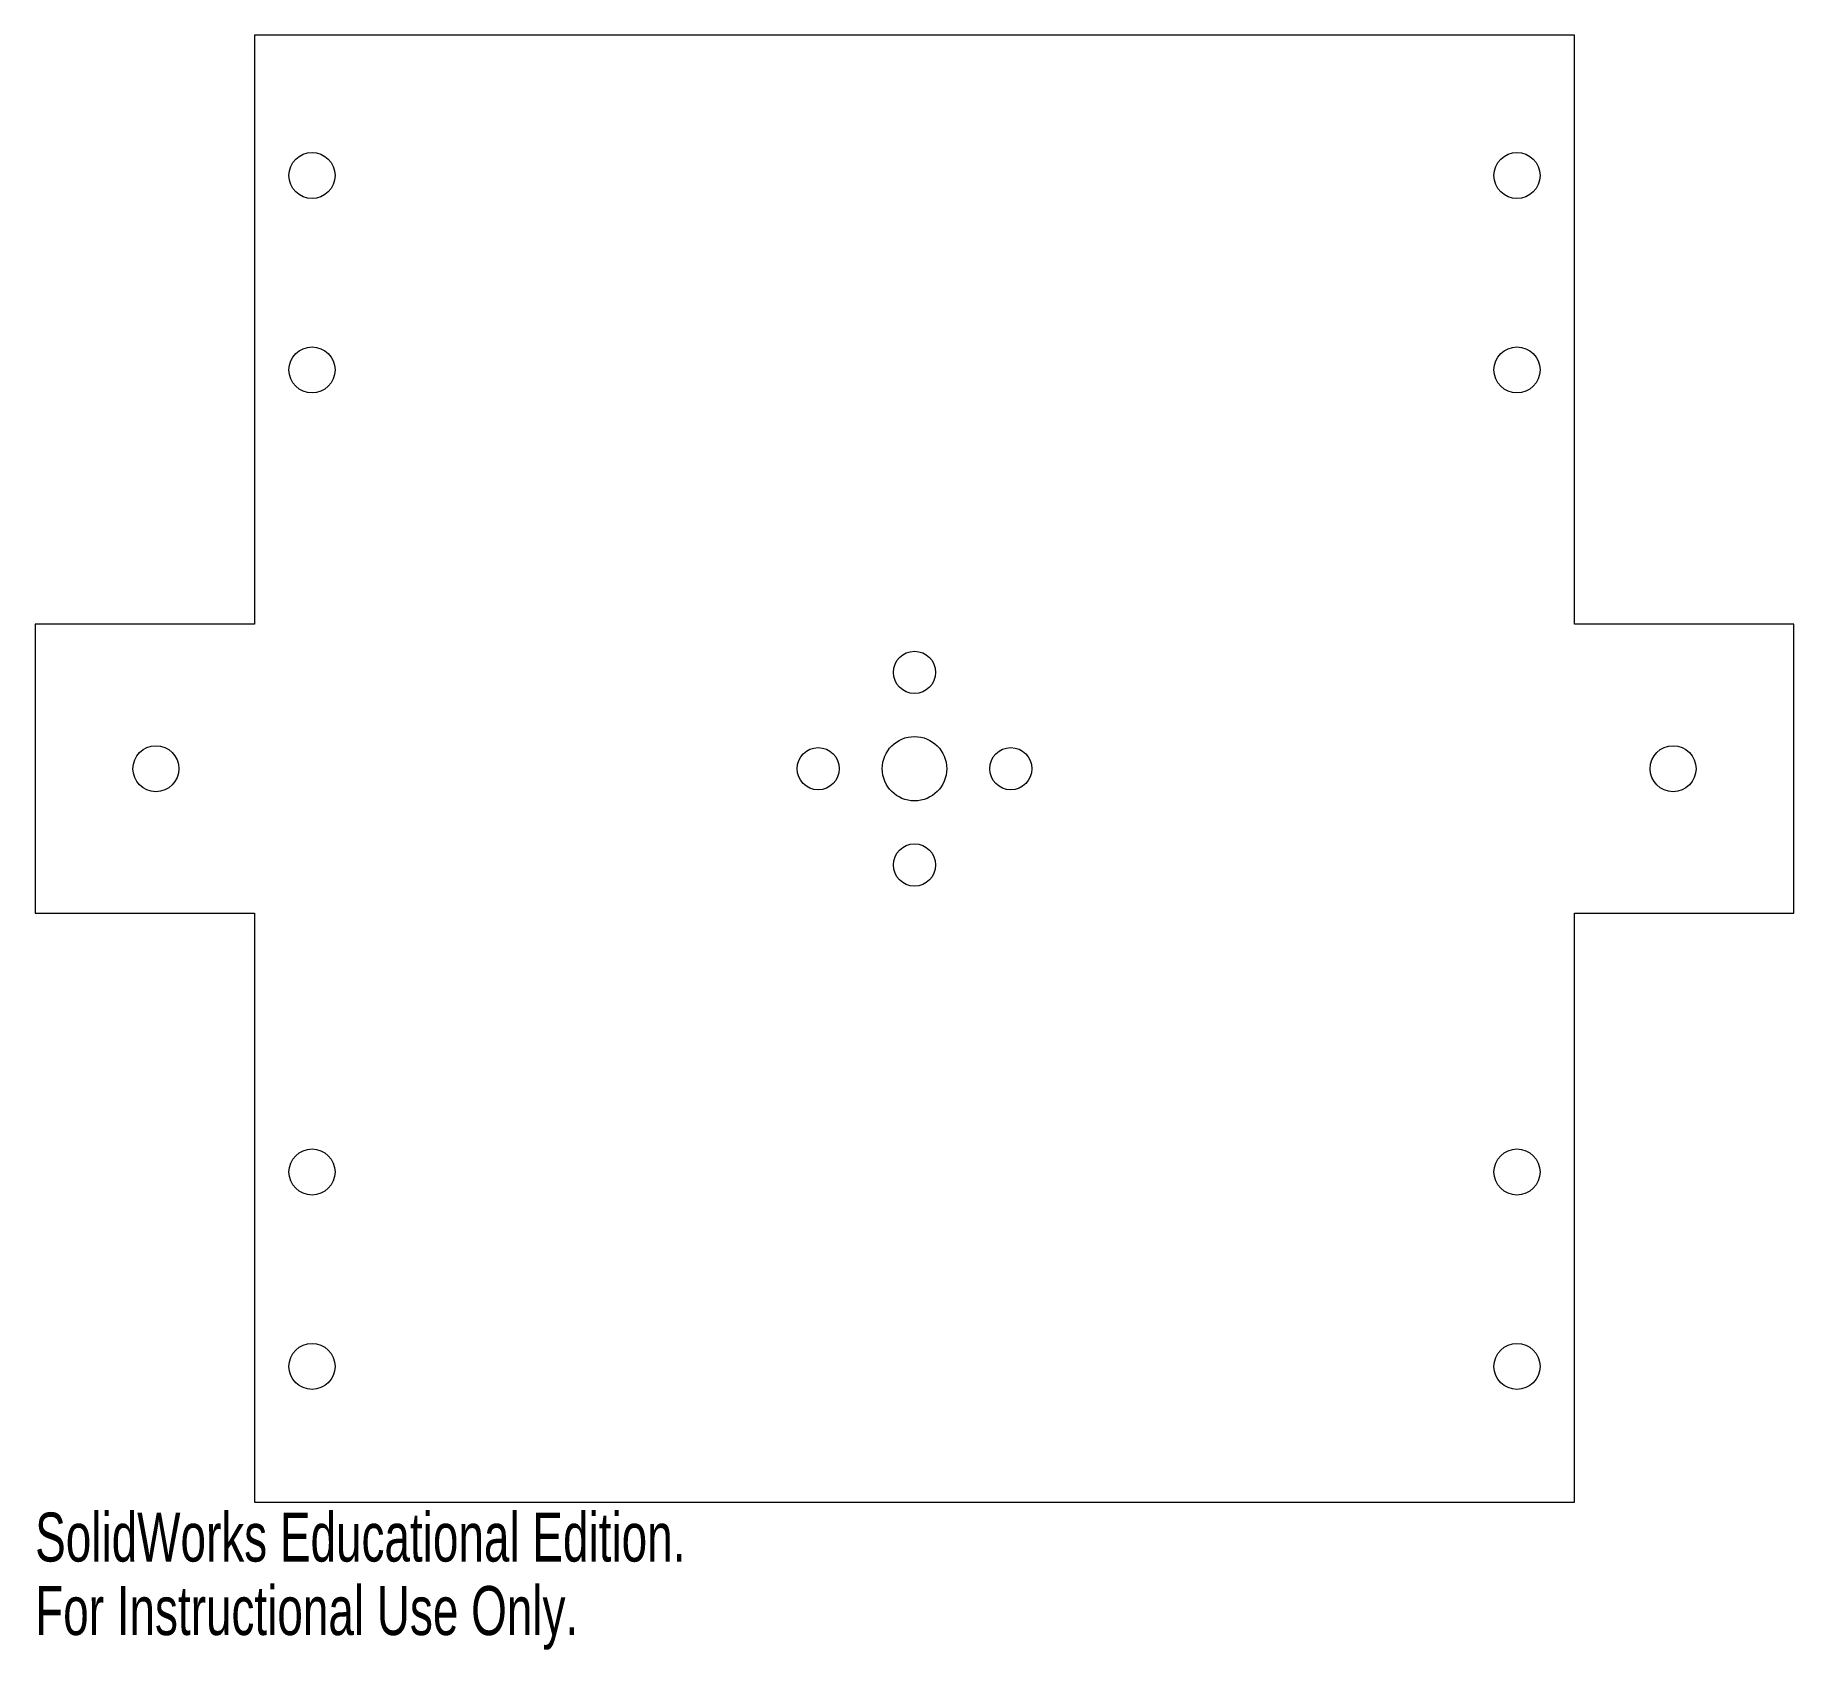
# Model space of a CAD drawing. Header units: inches. Extents: x -3.41 to 3.41, y -3.42 to 2.85.
import ezdxf

# ---------------------------------------------------------------- set-up
doc = ezdxf.new("R2010")
doc.units = ezdxf.units.IN
doc.header["$MEASUREMENT"] = 0
doc.styles.add('SLDTEXTSTYLE0', font='TXT', dxfattribs={"width": 0.7})

msp = doc.modelspace()

# ---------------------------------------------------------------- linework, layer by layer
at = {"color": 7, "linetype": 'Continuous', "lineweight": 15}
for p, q in [((2.5625, 2.8487), (-2.5625, 2.8487)), ((-2.5625, 2.8487), (-2.5625, 0.5613)), ((2.5625, 0.5613), (2.5625, 2.8487)), ((-2.5625, 0.5613), (-3.4144, 0.5613)), ((-3.4144, 0.5613), (-3.4144, -0.5613)), ((3.4144, 0.5613), (2.5625, 0.5613)), ((3.4144, -0.5613), (3.4144, 0.5613)), ((-3.4144, -0.5613), (-2.5625, -0.5613)), ((-2.5625, -0.5613), (-2.5625, -2.8487)), ((2.5625, -2.8487), (2.5625, -0.5613)), ((2.5625, -0.5613), (3.4144, -0.5613)), ((-2.5625, -2.8487), (2.5625, -2.8487))]:
    msp.add_line(p, q, dxfattribs=at)
for centre, radius in [((-2.3394, 2.3037), 0.0894), ((2.3394, 2.3037), 0.0894), ((-2.3394, 1.5487), 0.0894), ((2.3394, 1.5487), 0.0894), ((0, 0.374), 0.082), ((-2.9456, 0), 0.0894), ((-0.374, 0), 0.082), ((0, 0), 0.125), ((0.374, 0), 0.082), ((2.9456, 0), 0.0894), ((0, -0.374), 0.082), ((-2.3394, -1.5663), 0.0894), ((2.3394, -1.5663), 0.0894), ((-2.3394, -2.3213), 0.0894), ((2.3394, -2.3213), 0.0894)]:
    msp.add_circle(centre, radius, dxfattribs=at)

# ---------------------------------------------------------------- texts
at = {"color": 7, "linetype": 'Continuous', "char_height": 0.1903, "attachment_point": 1, "style": 'SLDTEXTSTYLE0'}
for s, insert in [('SolidWorks Educational Edition.', (-3.4144, -2.8889)), ('For Instructional Use Only.', (-3.4144, -3.1743))]:
    msp.add_mtext(s, dxfattribs=dict(at, insert=insert))

doc.saveas('drawing.dxf')
